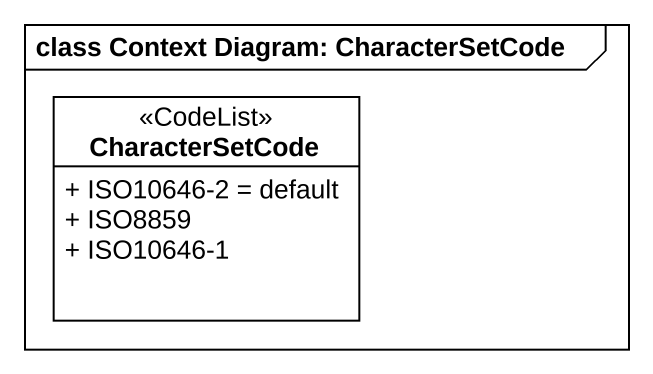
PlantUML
@startuml
mainframe class Context Diagram: CharacterSetCode
hide circle
hide empty members
skinparam classAttributeIconSize 0
class CharacterSetCode <<CodeList>> {
  + ISO10646-2 = default
  + ISO8859
  + ISO10646-1
}
@enduml
